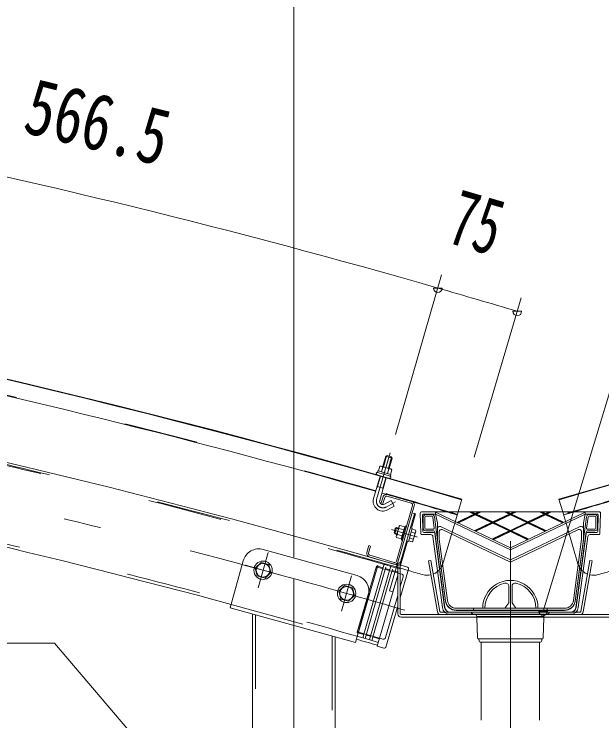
# Model space of a CAD drawing. Units: millimetres, scale not verified. Extents: x -37128 to 37128, y -14700 to 14700.
# Drawn here: x 25349 to 27249, y 6773 to 9058 of the extents above; entities that cross this region are included whole.
import ezdxf
from ezdxf.enums import TextEntityAlignment as Align

# ---------------------------------------------------------------- set-up
doc = ezdxf.new("R2010")
doc.units = ezdxf.units.MM
doc.header["$LTSCALE"] = 60
doc.linetypes.add('USER2', pattern=[10, 4, -6])
doc.linetypes.add('USER3', pattern=[24, 12, -5, 2, -5])
for name, color, linetype, lineweight in [('0-6_2-0BOLD', 7, 'Continuous', 18), ('0-7_2-1HIDDEN', 3, 'USER2', 18), ('0-8_2-2CENTER', 3, 'USER3', 18), ('0-9_2-4THIN', 4, 'Continuous', 18), ('0-A_2-5DIM', 3, 'Continuous', 18)]:
    doc.layers.add(name, color=color, linetype=linetype, lineweight=lineweight)
doc.styles.add('ＭＳ ゴシック', font='')
doc.styles.get('ＭＳ ゴシック').set_extended_font_data('MS Gothic')

msp = doc.modelspace()

# ---------------------------------------------------------------- linework, layer by layer
at = {"layer": '0-6_2-0BOLD'}
for p, q in [((26550.18, 7628.63), (26570.35, 7622.79)), ((26540.35, 7593.25), (26535.96, 7578.09)), ((26555.38, 7572.47), (26559.76, 7587.63)), ((26531.59, 7564.41), (26510.51, 7491.55)), ((26530.68, 7485.71), (26551.77, 7558.58)), ((26521.87, 7530.79), (26542.04, 7524.95)), ((26540.04, 7472.7), (26546.65, 7495.56)), ((26632.93, 7476.43), (26553.59, 7499.39)), ((26555.14, 7504.77), (26634.49, 7481.81)), ((26567.29, 7485.43), (26545.84, 7473.6)), ((26795.96, 7489.34), (26783.91, 7448.52)), ((27121.99, 7448.52), (27109.94, 7489.34)), ((26562.55, 7192.92), (26642.14, 7467.94)), ((26636.75, 7469.49), (26584.6, 7289.28)), ((26597.01, 7283.01), (26643.25, 7442.83)), ((26646.28, 7441.96), (26632.9, 7395.73)), ((26646.27, 7441.96), (26635.51, 7445.07)), ((26661.72, 7444.92), (26663.67, 7378.42)), ((27240.68, 7448.52), (26665.21, 7448.52)), ((26670.47, 7385.42), (26668.92, 7437.92)), ((26671.2, 7396.02), (26671.2, 7431.02)), ((26676.45, 7431.02), (26676.45, 7396.02)), ((26698.54, 7439.77), (26679.95, 7439.77)), ((26679.95, 7434.52), (26698.54, 7434.52)), ((26702.01, 7431.49), (26706.68, 7396.49)), ((26743.49, 7160.39), (26707.21, 7432.18)), ((27198.68, 7432.18), (27162.4, 7160.39)), ((27199.21, 7396.49), (27203.88, 7431.49)), ((27207.35, 7439.77), (27225.95, 7439.77)), ((27225.95, 7434.52), (27207.35, 7434.52)), ((27229.45, 7431.02), (27229.45, 7396.02)), ((27234.7, 7396.02), (27234.7, 7431.02)), ((27236.97, 7437.92), (27235.42, 7385.42)), ((27244.18, 7444.92), (27242.22, 7378.42)), ((26614.17, 7403.88), (26609.57, 7394.28)), ((26716.93, 7357.52), (26716.93, 7413.52)), ((26591.79, 7395.78), (26585.02, 7397.74)), ((26608.49, 7390.54), (26593.33, 7394.92)), ((26635.25, 7395.05), (26629.87, 7396.61)), ((26631.98, 7383.74), (26643.78, 7380.33)), ((26704.95, 7382.02), (26673.97, 7382.02)), ((26703.21, 7392.52), (26679.95, 7392.52)), ((26679.95, 7387.28), (26704.84, 7387.28)), ((26708.31, 7384.24), (26740.92, 7139.96)), ((26952.94, 7293.06), (26726.94, 7400.88)), ((26952.94, 7293.06), (27178.95, 7400.88)), ((27197.58, 7384.24), (27164.97, 7139.96)), ((27231.93, 7382.02), (27200.94, 7382.02)), ((27201.05, 7387.28), (27225.95, 7387.28)), ((27225.95, 7392.52), (27202.68, 7392.52)), ((26587.71, 7375.51), (26602.87, 7371.13)), ((26638.16, 7360.91), (26626.36, 7364.33)), ((26667.17, 7375.02), (26695.76, 7375.02)), ((26702.7, 7368.95), (26733.29, 7139.04)), ((26740.23, 7139.97), (26708.42, 7378.99)), ((27165.67, 7139.97), (27197.47, 7378.99)), ((27203.2, 7368.95), (27172.61, 7139.04)), ((27238.73, 7375.02), (27210.13, 7375.02)), ((26620.73, 7353.71), (26597, 7271.68)), ((26600.55, 7356.81), (26604.03, 7356.4)), ((26716.93, 7357.52), (26743.02, 7161.46)), ((26457.55, 7242.69), (26154.08, 7327.12)), ((26089.41, 7290.54), (26047.42, 7138.82)), ((26576.11, 7280.08), (26496.77, 7303.04)), ((26498.33, 7308.42), (26577.67, 7285.46)), ((26128.26, 7267), (26146.99, 7285.42)), ((26134.86, 7241.57), (26128.26, 7267)), ((26146.99, 7285.42), (26172.31, 7278.42)), ((26588.95, 7284.15), (26588.95, 7119.17)), ((26597, 7119.17), (26597, 7283.01)), ((26598.45, 7276.72), (26620.3, 7270.38)), ((26623.88, 7263.88), (26597, 7171.13)), ((26398.02, 7191.95), (26416.75, 7210.38)), ((26416.75, 7210.38), (26442.06, 7203.37)), ((26404.61, 7166.52), (26398.02, 7191.95)), ((26494.08, 7178.11), (26452.06, 7026.24)), ((26047.42, 7138.82), (26452.06, 7026.24)), ((26588.95, 7143.34), (26550.81, 7011.75)), ((26777.71, 7131.07), (27128.18, 7131.07)), ((27127.71, 7130.02), (26778.18, 7130.02)), ((26119.43, 7118.79), (26119.43, 6136.76)), ((26599.44, 7116.72), (27306.45, 7116.72)), ((27306.45, 7108.67), (26599.44, 7108.67)), ((27178.39, 7124.78), (26727.51, 7124.78)), ((26757.58, 7117.77), (27148.32, 7117.77)), ((26846.98, 7041.05), (26844.98, 7107.66)), ((27060.93, 7107.66), (27058.93, 7041.05)), ((26386.48, 7044.49), (26386.48, 6136.76)), ((27055.43, 7037.66), (26850.47, 7037.66)), ((26850.58, 7037.66), (26851.84, 7030.08)), ((27050.61, 7027.16), (26855.29, 7027.16)), ((26858.45, 7027.16), (26858.45, 6774.88)), ((27047.45, 6774.88), (27047.45, 7027.16)), ((27055.32, 7037.66), (27054.06, 7030.08))]:
    msp.add_line(p, q, dxfattribs=at)
for points in [[(26560.62, 7589.17), (26570.35, 7622.79), (26567.96, 7627.13), (26554.51, 7631.02), (26550.18, 7628.63), (26540.45, 7595.01)], [(26526.34, 7580.87), (26530.72, 7596.03), (26534.06, 7596.86), (26567.01, 7587.32), (26569.39, 7584.85), (26565, 7569.68)], [(26541.27, 7497.12), (26534.66, 7474.26), (26540.04, 7472.7)], [(26567.29, 7485.43), (26577.43, 7467.03), (26555.97, 7455.21)], [(26672.42, 7441.52), (26710.84, 7441.52), (26952.94, 7326.02), (27195.06, 7441.52), (27233.47, 7441.52)], [(26716.93, 7413.52), (26710.84, 7441.52), (26710.84, 7448.52)], [(27162.88, 7161.46), (27188.97, 7357.52), (27188.97, 7413.52), (27195.06, 7441.52), (27195.06, 7448.52)], [(26601.79, 7367.38), (26600.55, 7356.81), (26614.17, 7403.88), (26617.33, 7402.37)], [(26580.69, 7395.35), (26576.79, 7381.91), (26579.18, 7377.57)], [(26580.69, 7395.35), (26585.02, 7397.74), (26579.18, 7377.57), (26585.95, 7375.61)], [(26635.25, 7395.05), (26623.09, 7353.02), (26617.71, 7354.58)], [(26623.58, 7354.7), (26635.37, 7351.29), (26637.85, 7353.67), (26647.39, 7386.62), (26646.56, 7389.95), (26634.77, 7393.37)], [(26494.5, 7315.36), (26501.12, 7338.22), (26495.74, 7339.78), (26489.12, 7316.91)], [(26725.09, 7126.8), (26696.01, 7291.72), (26688.08, 7290.33), (26717.16, 7125.4)], [(27180.81, 7126.8), (27209.88, 7291.72), (27217.81, 7290.33), (27188.73, 7125.4)], [(26134.86, 7241.57), (26160.18, 7234.56), (26178.9, 7252.99), (26172.31, 7278.42)], [(26544.3, 7008.17), (26522.45, 7014.5), (26588.95, 7243.93)], [(26588.97, 7243.92), (26573.31, 7189.8), (26562.55, 7192.92)], [(26404.61, 7166.52), (26429.93, 7159.52), (26448.66, 7177.94), (26442.06, 7203.37)], [(26935.44, 7137.02), (26947.7, 7154.52), (26947.7, 7207.9)], [(26958.2, 7207.9), (26958.2, 7154.52), (26970.45, 7137.02)], [(27071.95, 7130.02), (27071.95, 7137.02), (26833.95, 7137.02), (26833.95, 7130.02)], [(26841.48, 7117.77), (26844.97, 7110.77), (27060.93, 7110.77), (27064.42, 7117.77)]]:
    msp.add_lwpolyline(points, dxfattribs=at)
for points in [[(26566.68, 7569.2), (26524.66, 7581.36), (26523.1, 7575.98), (26565.13, 7563.82)], [(26584.11, 7369.22), (26584.93, 7365.89), (26600.08, 7361.5), (26611.28, 7400.16), (26596.12, 7404.55), (26593.64, 7402.17)]]:
    msp.add_lwpolyline(points, close=True, dxfattribs=at)
for centre, radius in [((26153.58, 7259.99), 29.75), ((26153.58, 7259.99), 22.05), ((26423.34, 7184.95), 29.75), ((26423.34, 7184.95), 22.05)]:
    msp.add_circle(centre, radius, dxfattribs=at)
for centre, radius, start, end in [((19252.95, -18066.75), 26644.27, 73.55577, 88.07326), ((19252.95, -18066.75), 26646.03, 73.55577, 88.07326), ((34652.96, -18066.75), 26646.03, 91.92674, 106.44423), ((34652.96, -18066.75), 26644.27, 91.92674, 106.44423), ((19252.95, -18066.75), 26593.53, 74.14726, 78.36084), ((19252.95, -18066.75), 26116.47, 74.91363, 82.85469), ((19252.95, -18066.75), 26383.53, 73.8607, 78.6474), ((26533.75, 7588.44), 8.17, 36.0182, 73.8607), ((26542.04, 7562.72), 30.57, 54.56461, 93.15678), ((26562.78, 7580.04), 8.17, 73.8607, 111.70319), ((26522.97, 7572.37), 3.5, 73.8607, 253.8607), ((26563.31, 7560.7), 3.5, 253.86072, 73.8607), ((19252.95, -18066.75), 26593.53, 73.62849, 74.10202), ((26552.03, 7494.01), 11.2, 73.8607, 163.8607), ((26552.03, 7494.01), 5.6, 73.8607, 163.8607), ((34652.94, -18066.75), 26593.53, 105.89798, 106.37151), ((26540.77, 7482.79), 31.5, 163.8607, 298.8607), ((26540.77, 7482.79), 10.5, 163.8607, 298.8607), ((26631.37, 7471.05), 5.6, 343.86072, 73.8607), ((26631.37, 7471.05), 11.2, 343.86072, 73.8607), ((26665.21, 7445.02), 3.5, 90, 181.68468), ((26672.42, 7438.02), 3.5, 90, 181.68468), ((26679.95, 7431.02), 8.75, 90, 180), ((26679.95, 7431.02), 3.5, 90, 180), ((26698.54, 7431.02), 8.75, 7.60295, 90), ((26698.54, 7431.02), 3.5, 7.60295, 90), ((27207.35, 7431.02), 8.75, 90, 172.39705), ((27207.35, 7431.02), 3.5, 90, 172.39705), ((27225.95, 7431.02), 8.75, 0, 90), ((27225.95, 7431.02), 3.5, 0, 90), ((27233.47, 7438.02), 3.5, 358.31532, 90), ((27240.68, 7445.02), 3.5, 358.31532, 90), ((26618.24, 7377.2), 30.57, 144.56461, 183.15678), ((26600.92, 7397.94), 8.17, 163.8607, 201.70319), ((26638.98, 7386.93), 8.17, 306.0182, 343.8607), ((26673.97, 7385.52), 3.5, 181.68468, 270), ((26679.95, 7396.02), 8.75, 180, 270), ((26679.95, 7396.02), 3.5, 180, 270), ((26703.21, 7396.02), 3.5, 270, 7.60295), ((26704.84, 7383.77), 3.5, 7.60295, 90), ((26704.95, 7378.53), 3.5, 7.57932, 90), ((26723.93, 7394.56), 7, 64.49641, 180), ((27181.96, 7394.56), 7, 0, 115.50359), ((27200.94, 7378.53), 3.5, 90, 172.42068), ((27201.05, 7383.77), 3.5, 90, 172.39705), ((27202.68, 7396.02), 3.5, 172.39705, 270), ((27225.95, 7396.02), 3.5, 270, 0), ((27225.95, 7396.02), 8.75, 270, 0), ((27231.93, 7385.52), 3.5, 270, 358.31532), ((26592.51, 7368.91), 8.17, 126.0182, 163.8607), ((26613.25, 7378.64), 30.57, 324.56462, 3.15678), ((26630.57, 7357.89), 8.17, 343.86072, 21.70319), ((26667.17, 7378.53), 3.5, 181.68468, 270), ((26695.76, 7368.02), 7, 7.57932, 90), ((27210.13, 7368.02), 7, 90, 172.42068), ((27238.73, 7378.53), 3.5, 270, 358.31532), ((26140, 7276.54), 52.5, 74.45292, 164.53361), ((26499.88, 7313.8), 11.2, 163.8607, 253.8607), ((26499.88, 7313.8), 5.6, 163.8607, 253.8607), ((26579.23, 7290.84), 11.2, 253.8607, 343.8607), ((26579.23, 7290.84), 5.6, 253.8607, 343.8607), ((26589.98, 7287.73), 11.2, 253.8607, 343.8607), ((26589.98, 7287.73), 5.6, 253.8607, 343.8607), ((26618.84, 7265.34), 5.25, 343.83641, 73.8364), ((19252.95, -18066.75), 26376.53, 73.66959, 73.77559), ((26684.16, 7296.03), 52.5, 253.66959, 283.13922), ((26684.16, 7296.03), 52.5, 292.01077, 309.80386), ((27221.74, 7296.03), 52.5, 230.19614, 247.98923), ((27221.74, 7296.03), 52.5, 256.86078, 286.33041), ((34652.94, -18066.75), 26376.53, 106.22441, 106.33041), ((26443.48, 7192.11), 52.5, 344.53361, 74.45292), ((26952.94, 7137.9), 89.25, 0, 180.56172), ((26952.94, 7137.9), 82.25, 102.68037, 180.60953), ((26937.2, 7207.9), 10.5, 0, 102.68037), ((26968.7, 7207.9), 10.5, 77.31961, 180), ((26952.94, 7137.9), 82.25, 359.39047, 77.31961), ((26777.71, 7166.07), 35, 187.57932, 270), ((26778.18, 7165.02), 35, 187.60295, 270), ((27127.71, 7165.02), 35, 270, 352.39705), ((27128.18, 7166.07), 35, 270, 352.42068), ((26757.58, 7142.27), 24.5, 187.57932, 270), ((26757.58, 7142.27), 17.5, 187.57932, 270), ((26758.27, 7142.27), 17.5, 187.60295, 270), ((26952.94, 7137.9), 89.25, 359.43826, 0), ((27147.63, 7142.27), 17.5, 270, 352.39705), ((27148.32, 7142.27), 17.5, 270, 352.42068), ((27148.32, 7142.27), 24.5, 270, 352.42068), ((26599.44, 7119.17), 10.5, 180, 270), ((26599.44, 7119.17), 2.45, 180, 270), ((26727.51, 7127.22), 10.5, 190, 270), ((26727.51, 7127.22), 2.45, 190, 270), ((26833.95, 7124.78), 7, 180, 270), ((27071.95, 7124.78), 7, 270, 0), ((27178.39, 7127.22), 2.45, 270, 350), ((27178.39, 7127.22), 10.5, 270, 350), ((26850.47, 7041.16), 3.5, 181.71835, 270), ((27055.43, 7041.16), 3.5, 270, 358.28163), ((19252.95, -18066.75), 26116.47, 73.8364, 73.9922), ((26855.29, 7030.66), 3.5, 189.46231, 270), ((27050.61, 7030.66), 3.5, 270, 350.53767), ((26545.76, 7013.22), 5.25, 253.8364, 343.8364)]:
    msp.add_arc(centre, radius, start, end, dxfattribs=at)
at = {"layer": '0-7_2-1HIDDEN'}
for p, q in [((26483.64, 7039.02), (26552.53, 7276.69)), ((26504.82, 7032.91), (26573.71, 7270.57)), ((26601.65, 7247.54), (26519.29, 7271.41)), ((26523.39, 7272.96), (26541.54, 7267.7)), ((26549.27, 7265.46), (26562.72, 7261.56)), ((26570.45, 7259.32), (26591.63, 7253.18)), ((26606.43, 7238.87), (26597, 7206.34)), ((26588.95, 7178.55), (26549.43, 7042.21)), ((26050.41, 7149.61), (26455.04, 7037.04)), ((26129.23, 7116.06), (26129.23, 6136.76)), ((26540.76, 7037.44), (26458.4, 7061.31)), ((26376.68, 7047.22), (26376.68, 6136.76)), ((26461.03, 7057.82), (26479.18, 7052.56)), ((26486.91, 7050.31), (26500.36, 7046.41)), ((26508.09, 7044.17), (26529.27, 7038.04))]:
    msp.add_line(p, q, dxfattribs=at)
msp.add_lwpolyline([(26519.64, 7272.59), (26458.06, 7060.14), (26460.45, 7055.8), (26523.97, 7274.98)], close=True, dxfattribs=at)
for points in [[(26547.77, 7278.05), (26543.93, 7275.94), (26476.8, 7044.32), (26478.98, 7040.36)], [(26568.99, 7271.94), (26565.11, 7269.8), (26497.98, 7038.18), (26500.13, 7034.26)]]:
    msp.add_lwpolyline(points, dxfattribs=at)
for centre, radius, start, end in [((19252.95, -18066.75), 26376.53, 73.77559, 88.07326), ((19252.95, -18066.75), 26373.72, 73.8364, 87.79263), ((19252.95, -18066.75), 26595.27, 74.14725, 78.36087), ((19252.95, -18066.75), 26126.28, 73.8364, 82.87905), ((19252.95, -18066.75), 26595.27, 73.55577, 74.10199), ((34652.94, -18066.75), 26595.27, 105.89801, 106.44423), ((19252.95, -18066.75), 26593.53, 73.55577, 73.62849), ((34652.94, -18066.75), 26593.53, 106.37151, 106.44423), ((26599.71, 7240.82), 7, 343.83641, 73.8364), ((26542.71, 7044.16), 7, 253.8364, 343.8364)]:
    msp.add_arc(centre, radius, start, end, dxfattribs=at)
at = {"layer": '0-8_2-2CENTER'}
for p, q in [((26520.6, 7488.63), (26564.16, 7639.16)), ((26581.56, 7481.3), (26550.91, 7464.4)), ((26952.95, 6633.55), (26952.95, 7461.65)), ((26783.91, 7448.52), (26734.51, 7281.17)), ((27121.99, 7448.52), (27171.39, 7281.17)), ((26568.66, 7391.55), (26652.7, 7367.22)), ((26169.45, 7317.34), (26137.72, 7202.65)), ((26096.24, 7275.86), (26210.93, 7244.13)), ((26252.95, 7232.71), (26252.95, -305.48)), ((26439.21, 7242.29), (26407.47, 7127.6))]:
    msp.add_line(p, q, dxfattribs=at)
for centre, radius, start, end in [((19252.95, -18066.75), 26250, 73.71976, 87.96529), ((26540.77, 7482.79), 21, 163.8607, 298.8607), ((26684.16, 7296.03), 52.5, 309.80386, 343.55577), ((27221.74, 7296.03), 52.5, 196.44423, 230.19614)]:
    msp.add_arc(centre, radius, start, end, dxfattribs=at)
at = {"layer": '0-9_2-4THIN'}
for p, q in [((26552.53, 7629.92), (26542.27, 7594.48)), ((26558.8, 7589.7), (26569.06, 7625.14)), ((26523.69, 7530.26), (26533.41, 7563.88)), ((26523.69, 7530.26), (26520.95, 7527.64)), ((26952.94, 7332.62), (26713.4, 7446.9)), ((26782.24, 7414.05), (26854.51, 7448.52)), ((27009.85, 7359.76), (26823.78, 7448.52)), ((26968.31, 7448.52), (26839.14, 7386.91)), ((27082.11, 7448.52), (26896.04, 7359.76)), ((26937.59, 7448.52), (27066.75, 7386.91)), ((26952.94, 7332.62), (27192.5, 7446.9)), ((27062.69, 7441.19), (27047.33, 7448.52)), ((27123.65, 7414.05), (27051.39, 7448.52)), ((26582.67, 7396.45), (26591.26, 7393.96)), ((27010.6, 7361.34), (26957.01, 7386.91)), ((26586.48, 7377.43), (26577.89, 7379.92)), ((26777.76, 7137.02), (27128.14, 7137.02))]:
    msp.add_line(p, q, dxfattribs=at)
for points in [[(26549.95, 7559.1), (26540.22, 7525.48), (26541.13, 7521.8)], [(26819.72, 7448.52), (26835.08, 7441.19), (26781.49, 7415.63)], [(26838.39, 7388.49), (26891.98, 7414.05), (26839.14, 7439.26), (26783, 7412.47)], [(26827.85, 7448.52), (26839.14, 7443.13), (26850.44, 7448.52)], [(26858.57, 7448.52), (26843.21, 7441.19), (26896.04, 7415.99), (26948.89, 7441.19), (26933.52, 7448.52)], [(26941.66, 7448.52), (26952.94, 7443.13), (26964.24, 7448.52)], [(27062.69, 7441.19), (27009.85, 7415.99), (26957.01, 7441.19), (26972.38, 7448.52)], [(27067.51, 7388.49), (27013.92, 7414.05), (27066.75, 7439.26), (27121.62, 7413.08)], [(27055.46, 7448.52), (27066.75, 7443.13), (27078.04, 7448.52)], [(27124.41, 7415.63), (27070.82, 7441.19), (27086.18, 7448.52)], [(26841.18, 7385.94), (26896.04, 7412.11), (26948.89, 7386.91), (26895.29, 7361.34)], [(26957.01, 7386.91), (27009.85, 7412.11), (27064.72, 7385.94)], [(26722.88, 7385.13), (26722.88, 7360.57), (26749.31, 7161.94)], [(27173, 7391.45), (26952.94, 7286.47), (26732.89, 7391.45)], [(26896.8, 7358.18), (26952.94, 7384.97), (27007.82, 7358.79)], [(27156.58, 7161.94), (27183.02, 7360.57), (27183.02, 7385.13)]]:
    msp.add_lwpolyline(points, dxfattribs=at)
msp.add_lwpolyline([(26900.11, 7414.05), (26952.94, 7388.84), (27005.79, 7414.05), (26952.94, 7439.26)], close=True, dxfattribs=at)
for centre, radius, start, end in [((26729.88, 7385.13), 7, 64.49641, 180), ((27176.02, 7385.13), 7, 0, 115.50359), ((26777.76, 7165.72), 28.7, 187.57932, 270), ((27128.14, 7165.72), 28.7, 270, 352.42068)]:
    msp.add_arc(centre, radius, start, end, dxfattribs=at)
at = {"layer": '0-A_2-5DIM'}
for p, q in [((26252.95, 9715.9), (26252.95, 7302.71)), ((26581.54, 7699.24), (26730.69, 8214.66)), ((26732.45, 8172.37), (26704.45, 8172.37)), ((26988.35, 8141.21), (26836.13, 7625.46)), ((26989.39, 8097.28), (26961.39, 8097.28)), ((27073.12, 7127.9), (27045.12, 7127.9)), ((25479.38, 7024.43), (22679.38, 7024.43)), ((26517.18, 5806.29), (25479.38, 7024.43))]:
    msp.add_line(p, q, dxfattribs=at)
msp.add_lwpolyline([(27059.12, 7127.9), (28272.58, 11122.9), (30827.59, 11122.9)], dxfattribs=at)
for centre, radius, start, end in [((19949.66, -15218.92), 24350.95, 73.86102, 78.64738), ((26718.45, 8172.37), 14, 180, 0), ((12733.26, -40157.18), 50312.34, 73.55623, 73.86107), ((26975.39, 8097.28), 14, 180, 0), ((27059.12, 7127.9), 14, 180, 0)]:
    msp.add_arc(centre, radius, start, end, dxfattribs=at)

# ---------------------------------------------------------------- texts
at = {"layer": '0-A_2-5DIM', "color": 7, "style": 'ＭＳ ゴシック'}
for s, rotation, width, p in [('566.5', 346.254, 0.75, (25358.87, 8624.48)), ('75', 343.708, 0.65, (26725.77, 8269.26))]:
    msp.add_text(s, height=182.3, rotation=rotation, dxfattribs=dict(at, width=width)).set_placement(p, align=Align.BOTTOM_LEFT)

doc.saveas('drawing.dxf')
